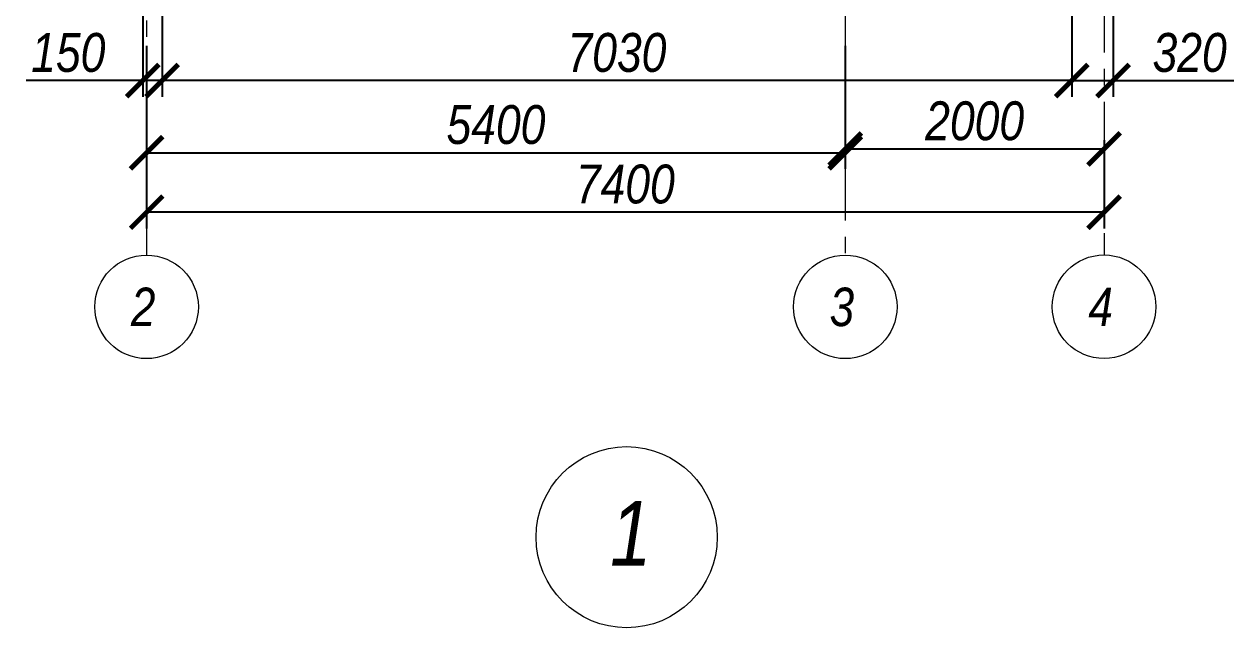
# Model space of a CAD drawing. Header units: millimetres. Extents: x 1582001 to 3303937, y 226471 to 491235.
# Drawn here: x 1630872 to 1640220, y 306063 to 310727 of the extents above; entities that cross this region are included whole.
import ezdxf
from ezdxf.enums import TextEntityAlignment as Align

# ---------------------------------------------------------------- set-up
doc = ezdxf.new("R2010")
doc.units = ezdxf.units.MM
doc.linetypes.add('CENTER', pattern=[50.8, 31.75, -6.35, 6.35, -6.35])
doc.layers.get('Defpoints').update_dxf_attribs({"color": 255, "lineweight": 30})
for name, color, linetype, lineweight in [('Оси', 251, 'CENTER', 9), ('Размеры', 7, 'Continuous', 18), ('Текст-пояснений', 135, 'Continuous', 15)]:
    doc.layers.add(name, color=color, linetype=linetype, lineweight=lineweight)
doc.styles.add('GOST 2.304', font='ARIALNI.TTF', dxfattribs={"width": 0.98, "height": 300})
doc.styles.get("Standard").update_dxf_attribs({"font": 'ARIALNI.TTF', "height": 300})
doc.styles.add('STYLE1', font='ARIALNI.TTF', dxfattribs={"height": 300})
doc.dimstyles.new('ISO-25', dxfattribs={"dimscale": 100, "dimtxt": 2.5, "dimasz": 2.5, "dimexe": 1.25, "dimexo": 0.625, "dimtad": 1, "dimdec": 0, "dimtxsty": 'Standard', "dimblk": 'ARCHTICK', "dimcen": 2.5, "dimadec": 0, "dimazin": 0, "dimtfac": 1, "dimtdec": 0, "dimtmove": 0, "dimatfit": 3, "dimfxl": 0, "dimarcsym": 0})

# ---------------------------------------------------------------- blocks, each defined once
blk = doc.blocks.new('_ArchTick')
at = {"color": 0, "linetype": 'ByBlock', "const_width": 0.15}
blk.add_lwpolyline([(-0.5, -0.5), (0.5, 0.5)], dxfattribs=at)
blk = doc.blocks.new('*D1917')
at = {"layer": 'Defpoints', "color": 0, "lineweight": -3, "ltscale": 100, "transparency": 16777216}
for p in [(1631937.6, 312832.3), (1638967.6, 312832.3), (1631937.6, 310291)]:
    blk.add_point(p, dxfattribs=at)
at = {"layer": 'Размеры', "color": 0, "lineweight": -2, "ltscale": 100, "transparency": 16777216}
for p, q in [((1631937.6, 312769.8), (1631937.6, 310166)), ((1638967.6, 312769.8), (1638967.6, 310166)), ((1638967.6, 310291), (1631937.6, 310291))]:
    blk.add_line(p, q, dxfattribs=at)
at = {"layer": 'Размеры', "color": 0, "lineweight": -2, "ltscale": 100, "transparency": 16777216, "xscale": 250, "yscale": 250, "zscale": 250, "rotation": 180}
blk.add_blockref('_ArchTick', (1631937.6, 310291), dxfattribs=at)
at = {"layer": 'Размеры', "color": 0, "lineweight": -2, "ltscale": 100, "transparency": 16777216, "xscale": 250, "yscale": 250, "zscale": 250}
blk.add_blockref('_ArchTick', (1638967.6, 310291), dxfattribs=at)
at = {"layer": 'Размеры', "color": 0, "ltscale": 100, "transparency": 16777216, "insert": (1635452.6, 310506.7), "char_height": 300, "attachment_point": 5}
blk.add_mtext('7030', dxfattribs=at)
blk = doc.blocks.new('*D1918')
at = {"layer": 'Defpoints', "color": 0, "lineweight": -3, "ltscale": 100, "transparency": 16777216}
for p in [(1638967.6, 312832.3), (1639287.6, 312832.3), (1639287.6, 310291)]:
    blk.add_point(p, dxfattribs=at)
at = {"layer": 'Размеры', "color": 0, "lineweight": -2, "ltscale": 100, "transparency": 16777216}
for p, q in [((1638967.6, 312769.8), (1638967.6, 310166)), ((1639287.6, 312769.8), (1639287.6, 310166)), ((1638967.6, 310291), (1639287.6, 310291)), ((1639287.6, 310291), (1640220.5, 310291))]:
    blk.add_line(p, q, dxfattribs=at)
at = {"layer": 'Размеры', "color": 0, "lineweight": -2, "ltscale": 100, "transparency": 16777216, "xscale": 250, "yscale": 250, "zscale": 250, "rotation": 180}
blk.add_blockref('_ArchTick', (1638967.6, 310291), dxfattribs=at)
at = {"layer": 'Размеры', "color": 0, "lineweight": -2, "ltscale": 100, "transparency": 16777216, "xscale": 250, "yscale": 250, "zscale": 250}
blk.add_blockref('_ArchTick', (1639287.6, 310291), dxfattribs=at)
at = {"layer": 'Размеры', "color": 0, "ltscale": 100, "transparency": 16777216, "insert": (1639879, 310506.7), "char_height": 300, "attachment_point": 5}
blk.add_mtext('320', dxfattribs=at)
blk = doc.blocks.new('*D1919')
at = {"layer": 'Defpoints', "color": 0, "lineweight": -3, "ltscale": 100, "transparency": 16777216}
for p in [(1631787.6, 312832.3), (1631937.6, 312832.3), (1631787.6, 310291)]:
    blk.add_point(p, dxfattribs=at)
at = {"layer": 'Размеры', "color": 0, "lineweight": -2, "ltscale": 100, "transparency": 16777216}
for p, q in [((1631787.6, 312769.8), (1631787.6, 310166)), ((1631937.6, 312769.8), (1631937.6, 310166)), ((1631787.6, 310291), (1630886.9, 310291)), ((1631937.6, 310291), (1631787.6, 310291))]:
    blk.add_line(p, q, dxfattribs=at)
at = {"layer": 'Размеры', "color": 0, "lineweight": -2, "ltscale": 100, "transparency": 16777216, "xscale": 250, "yscale": 250, "zscale": 250, "rotation": 180}
blk.add_blockref('_ArchTick', (1631787.6, 310291), dxfattribs=at)
at = {"layer": 'Размеры', "color": 0, "lineweight": -2, "ltscale": 100, "transparency": 16777216, "xscale": 250, "yscale": 250, "zscale": 250}
blk.add_blockref('_ArchTick', (1631937.6, 310291), dxfattribs=at)
at = {"layer": 'Размеры', "color": 0, "ltscale": 100, "transparency": 16777216, "insert": (1631212.3, 310506.7), "char_height": 300, "attachment_point": 5}
blk.add_mtext('150', dxfattribs=at)
blk = doc.blocks.new('*D1933')
at = {"layer": 'Defpoints', "color": 0, "lineweight": -3, "ltscale": 100, "transparency": 16777216}
for p in [(1631817.6, 310622.1), (1637217.6, 310622.1), (1637217.6, 309733.8)]:
    blk.add_point(p, dxfattribs=at)
at = {"layer": 'Размеры', "color": 0, "lineweight": -2, "ltscale": 100, "transparency": 16777216}
for p, q in [((1631817.6, 310559.6), (1631817.6, 309608.8)), ((1637217.6, 310559.6), (1637217.6, 309608.8)), ((1631817.6, 309733.8), (1637217.6, 309733.8))]:
    blk.add_line(p, q, dxfattribs=at)
at = {"layer": 'Размеры', "color": 0, "lineweight": -2, "ltscale": 100, "transparency": 16777216, "xscale": 250, "yscale": 250, "zscale": 250, "rotation": 180}
blk.add_blockref('_ArchTick', (1631817.6, 309733.8), dxfattribs=at)
at = {"layer": 'Размеры', "color": 0, "lineweight": -2, "ltscale": 100, "transparency": 16777216, "xscale": 250, "yscale": 250, "zscale": 250}
blk.add_blockref('_ArchTick', (1637217.6, 309733.8), dxfattribs=at)
at = {"layer": 'Размеры', "color": 0, "ltscale": 100, "transparency": 16777216, "insert": (1634517.6, 309949.5), "char_height": 300, "attachment_point": 5}
blk.add_mtext('5400', dxfattribs=at)
blk = doc.blocks.new('*D1934')
at = {"layer": 'Defpoints', "color": 0, "lineweight": -3, "ltscale": 100, "transparency": 16777216}
for p in [(1637217.6, 309892.4), (1639217.6, 309892.4), (1639217.6, 309762.8)]:
    blk.add_point(p, dxfattribs=at)
at = {"layer": 'Размеры', "color": 0, "lineweight": -2, "ltscale": 100, "transparency": 16777216}
for p, q in [((1637217.6, 309829.9), (1637217.6, 309637.8)), ((1639217.6, 309829.9), (1639217.6, 309637.8)), ((1637217.6, 309762.8), (1639217.6, 309762.8))]:
    blk.add_line(p, q, dxfattribs=at)
at = {"layer": 'Размеры', "color": 0, "lineweight": -2, "ltscale": 100, "transparency": 16777216, "xscale": 250, "yscale": 250, "zscale": 250, "rotation": 180}
blk.add_blockref('_ArchTick', (1637217.6, 309762.8), dxfattribs=at)
at = {"layer": 'Размеры', "color": 0, "lineweight": -2, "ltscale": 100, "transparency": 16777216, "xscale": 250, "yscale": 250, "zscale": 250}
blk.add_blockref('_ArchTick', (1639217.6, 309762.8), dxfattribs=at)
at = {"layer": 'Размеры', "color": 0, "ltscale": 100, "transparency": 16777216, "insert": (1638217.6, 309978.5), "char_height": 300, "attachment_point": 5}
blk.add_mtext('2000', dxfattribs=at)
blk = doc.blocks.new('*D1935')
at = {"layer": 'Defpoints', "color": 0, "lineweight": -3, "ltscale": 100, "transparency": 16777216}
for p in [(1631817.6, 309892.4), (1639217.6, 309829.9), (1631817.6, 309274.4)]:
    blk.add_point(p, dxfattribs=at)
at = {"layer": 'Размеры', "color": 0, "lineweight": -2, "ltscale": 100, "transparency": 16777216}
for p, q in [((1631817.6, 309829.9), (1631817.6, 309149.4)), ((1639217.6, 309767.4), (1639217.6, 309149.4)), ((1639217.6, 309274.4), (1631817.6, 309274.4))]:
    blk.add_line(p, q, dxfattribs=at)
at = {"layer": 'Размеры', "color": 0, "lineweight": -2, "ltscale": 100, "transparency": 16777216, "xscale": 250, "yscale": 250, "zscale": 250, "rotation": 180}
blk.add_blockref('_ArchTick', (1631817.6, 309274.4), dxfattribs=at)
at = {"layer": 'Размеры', "color": 0, "lineweight": -2, "ltscale": 100, "transparency": 16777216, "xscale": 250, "yscale": 250, "zscale": 250}
blk.add_blockref('_ArchTick', (1639217.6, 309274.4), dxfattribs=at)
at = {"layer": 'Размеры', "color": 0, "ltscale": 100, "transparency": 16777216, "insert": (1635517.6, 309490.1), "char_height": 300, "attachment_point": 5}
blk.add_mtext('7400', dxfattribs=at)

msp = doc.modelspace()

# ---------------------------------------------------------------- linework, layer by layer
at = {"layer": 'Оси', "ltscale": 20}
for p, q in [((1639217.6, 316223.6), (1639217.6, 308942.6)), ((1637217.6, 315942.3), (1637217.6, 308942.6)), ((1631817.6, 315582.3), (1631817.6, 308942.6))]:
    msp.add_line(p, q, dxfattribs=at)
at = {"layer": 'Оси', "linetype": 'Continuous', "ltscale": 100}
for centre in [(1631817.6, 308542.6), (1631817.6, 308542.6), (1637217.6, 308542.6), (1637217.6, 308542.6), (1639217.6, 308543.7), (1639217.6, 308543.7)]:
    msp.add_circle(centre, 400, dxfattribs=at)
at = {"layer": 'Текст-пояснений', "ltscale": 2}
msp.add_circle((1635527.8, 306762.9), 700, dxfattribs=at)

# ---------------------------------------------------------------- texts
at = {"layer": 'Оси', "linetype": 'Continuous', "ltscale": 100, "style": 'GOST 2.304'}
for s, p in [('2', (1631791.3, 308542.6)), ('3', (1637191.3, 308542.6)), ('4', (1639191.3, 308543.7))]:
    msp.add_text(s, height=297.2, dxfattribs=at).set_placement(p, align=Align.MIDDLE_CENTER)
at = {"layer": 'Текст-пояснений', "ltscale": 2, "style": 'STYLE1'}
msp.add_text('1', height=500, dxfattribs=at).set_placement((1635400.1, 306543))

# ---------------------------------------------------------------- dimensions: what is measured, and where the dimension line sits
at = {"layer": 'Размеры', "ltscale": 100}
for base, p1, p2, override, picture, middle in [((1631787.6, 310291), (1631937.6, 312832.3), (1631787.6, 312832.3), {"dimscale": 100}, '*D1919', (1631212.3, 310506.7)), ((1631937.6, 310291), (1638967.6, 312832.3), (1631937.6, 312832.3), {"dimscale": 100}, '*D1917', (1635452.6, 310506.7)), ((1639287.6, 310291), (1638967.6, 312832.3), (1639287.6, 312832.3), {"dimscale": 100, "dimlfac": 1, "dimtxsty": 'Standard', "dimblk1": 'ArchTick', "dimblk2": 'ArchTick', "dimsah": 1, "dimtmove": 0, "dimtolj": 0}, '*D1918', (1639879, 310506.7)), ((1637217.6, 309733.8), (1631817.6, 310622.1), (1637217.6, 310622.1), {"dimscale": 100}, '*D1933', (1634517.6, 309949.5)), ((1639217.6, 309762.8), (1637217.6, 309892.4), (1639217.6, 309892.4), {"dimscale": 100}, '*D1934', (1638217.6, 309978.5)), ((1631817.6, 309274.4), (1639217.6, 309829.9), (1631817.6, 309892.4), {"dimscale": 100}, '*D1935', (1635517.6, 309490.1))]:
    dim = msp.add_linear_dim(base=base, p1=p1, p2=p2, dimstyle='ISO-25', override=override, dxfattribs=at)
    dim.commit()
    dim.dimension.update_dxf_attribs({"geometry": picture, "text_midpoint": middle})

doc.saveas('drawing.dxf')
